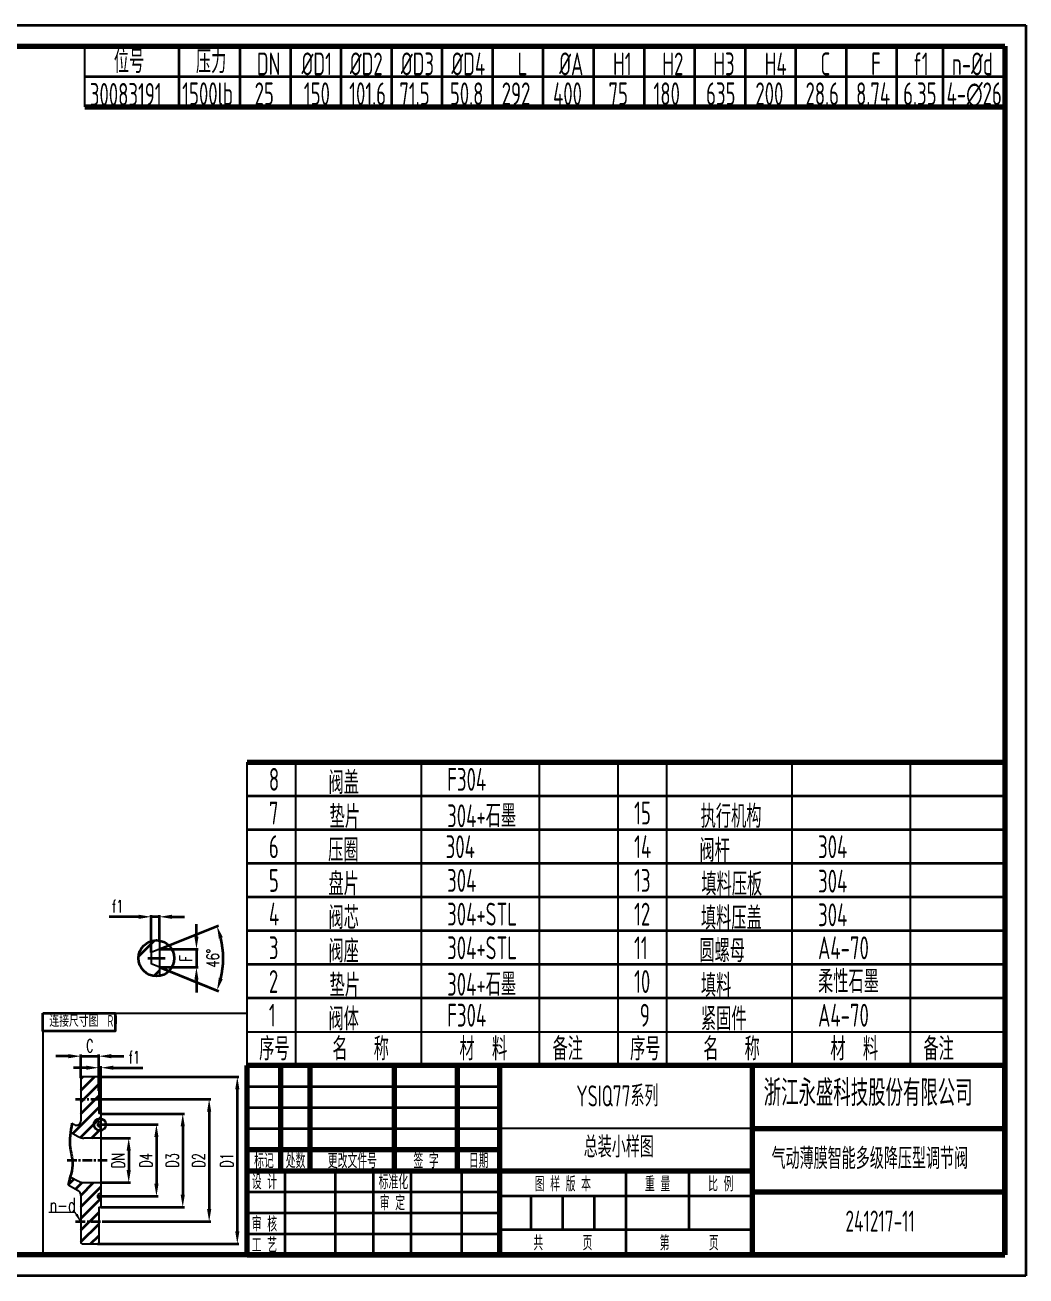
# Model space of a CAD drawing. Header units: millimetres. Extents: x 84 to 2201, y 54 to 1551.
# Drawn here: x 1002 to 2201, y 54 to 1551 of the extents above; entities that cross this region are included whole.
import ezdxf
from ezdxf.enums import TextEntityAlignment as Align

# ---------------------------------------------------------------- set-up
doc = ezdxf.new("R2010")
doc.units = ezdxf.units.MM
doc.header["$LTSCALE"] = 0.3
doc.linetypes.add('CENTER', pattern=[50.8, 31.75, -6.35, 6.35, -6.35])
doc.layers.add('01', color=7, linetype='Continuous')
for name, color, linetype, lineweight in [('1轮廓实线层', 7, 'Continuous', 70), ('2细线层', 4, 'Continuous', 35), ('3中心线层', 1, 'CENTER', 35), ('5剖面线层', 2, 'Continuous', 35), ('6文字层', 3, 'Continuous', 35), ('7标注层', 4, 'Continuous', 35), ('8符号标注层', 31, 'Continuous', 35), ('图框层', 7, 'Continuous', 70)]:
    doc.layers.add(name, color=color, linetype=linetype, lineweight=lineweight)
doc.styles.add('HC_GBDIM', font='romans', dxfattribs={"width": 0.667, "bigfont": 'gbcbig'})
doc.styles.add('HC_TEXTSTYLE', font='isocp', dxfattribs={"width": 0.667, "bigfont": 'hzfs'})
doc.styles.add('HZFS', font='gbenor.shx', dxfattribs={"height": 3, "bigfont": 'gbcbig.shx'})
doc.styles.add('PC_TEXTSTYLE', font='isocp.shx', dxfattribs={"width": 0.708, "bigfont": 'hzfs.shx'})
doc.dimstyles.new('GB-35', dxfattribs={"dimtxt": 30, "dimasz": 10, "dimexe": 2, "dimexo": 0, "dimgap": 5, "dimtad": 1, "dimdsep": 46, "dimtxsty": 'HZFS', "dimcen": 0, "dimclrd": 256, "dimclre": 256, "dimclrt": 256, "dimadec": 0, "dimazin": 0, "dimtfac": 0.7, "dimtmove": 0, "dimatfit": 3, "dimfxl": 1, "dimtzin": 0, "dimlwd": 15, "dimlwe": 15, "dimarcsym": 0})
doc.dimstyles.new('HC_GBDIM', dxfattribs={"dimtxt": 3.5, "dimasz": 2.5, "dimexe": 2, "dimexo": 0, "dimgap": 1.5, "dimtad": 1, "dimdec": 1, "dimzin": 0, "dimdsep": 46, "dimtxsty": 'HC_GBDIM', "dimcen": 2.5, "dimclrd": 130, "dimclre": 130, "dimclrt": 3, "dimadec": 0, "dimazin": 0, "dimtfac": 0.714286, "dimtdec": 1, "dimtmove": 0, "dimatfit": 3, "dimfxl": 1, "dimtzin": 0, "dimlwd": -1, "dimlwe": -1, "dimarcsym": 0})

# ---------------------------------------------------------------- blocks, each defined once
blk = doc.blocks.new('*U34')
at = {"layer": '2细线层'}
for p, q in [((-30, 350.4), (474, 350.4)), ((474, 350.4), (474, -6)), ((474, -6), (-30, -6))]:
    blk.add_line(p, q, dxfattribs=at)
at = {"layer": '图框层'}
for p, q in [((0, 344.4), (468, 344.4)), ((468, 344.4), (468, 0)), ((468, 0), (0, 0))]:
    blk.add_line(p, q, dxfattribs=at)
blk = doc.blocks.new('error_HC_BTL_BLK')
at = {"layer": '1轮廓实线层'}
for p, q in [((0, 45), (-180, 45)), ((-180, 0), (-180, 45)), ((-172, 20), (-172, 45)), ((-165, 20), (-165, 45)), ((-145, 20), (-145, 45)), ((-130, 20), (-130, 45)), ((-120, 0), (-120, 45)), ((-60, 30), (0, 30)), ((-180, 20), (-60, 20)), ((-60, 15), (0, 15)), ((-180, 0), (0, 0))]:
    blk.add_line(p, q, dxfattribs=at)
at = {"layer": '1轮廓实线层', "color": 7}
for p, q in [((-60, 0), (-60, 45)), ((-180, 25), (-120, 25))]:
    blk.add_line(p, q, dxfattribs=at)
at = {"layer": '2细线层'}
for p, q in [((-180, 40), (-120, 40)), ((-180, 35), (-120, 35)), ((-180, 30), (-120, 30)), ((-171, 0), (-171, 20)), ((-159, 0), (-159, 20)), ((-150, 0), (-150, 20)), ((-141, 0), (-141, 20)), ((-129, 0), (-129, 20)), ((-90, 0), (-90, 20)), ((-75, 6), (-75, 20)), ((-180, 15), (-120, 15)), ((-120, 14), (-60, 14)), ((-112.5, 6), (-112.5, 14)), ((-105, 6), (-105, 14)), ((-97.5, 6), (-97.5, 14)), ((-180, 10), (-120, 10)), ((-120, 6), (-60, 6)), ((-180, 5), (-120, 5))]:
    blk.add_line(p, q, dxfattribs=at)
at = {"layer": '图框层'}
blk.add_line((0, 0), (0, 45), dxfattribs=at)
at = {"layer": '6文字层', "style": 'PC_TEXTSTYLE', "width": 0.667}
for s, p in [('标记', (-176, 22.5)), ('处数', (-168.5, 22.5)), (' 更改文件号 ', (-155, 22.5)), (' 签 字 ', (-137.5, 22.5)), (' 日期 ', (-125, 22.5)), (' 设 计 ', (-175.89, 17.51)), (' 标准化 ', (-145.26, 17.51)), (' 图 样 版 本 ', (-105, 17)), (' 重 量 ', (-82.5, 17)), (' 比 例 ', (-67.5, 17)), (' 审 定 ', (-145.5, 12.51)), (' 审 核 ', (-175.89, 7.5)), (' 工 艺 ', (-175.89, 2.5)), ('共       页', (-105, 3)), ('第       页', (-75, 3))]:
    blk.add_text(s, height=3.5, dxfattribs=at).set_placement(p, align=Align.MIDDLE)
at = {"layer": '6文字层', "insert": (-57.3, 41.55), "char_height": 6.2, "width": 60, "attachment_point": 1, "style": 'HC_TEXTSTYLE'}
blk.add_mtext('浙江永盛科技股份有限公司', dxfattribs=at)
at = {"layer": '6文字层', "style": 'PC_TEXTSTYLE', "flags": 8}
for tag, height, p, p2 in [('材料', 7, (-113.46, 28.64), (-66.42, 28.64)), ('规格', 4, (-60, 23.81), (0, 23.81)), ('名称', 4, (-60, 16.35), (0, 16.35)), ('数字', 4, (-97.5, 7.66), (-90, 7.66)), ('S', 4, (-120, 7.66), (-112.5, 7.66)), ('A', 4, (-112.5, 7.66), (-105, 7.66)), ('B', 4, (-105, 7.66), (-97.5, 7.66)), ('代号', 5, (-60, 3.86), (0, 3.86)), ('共几页', 3.5, (-110.64, 0.81), (-103.61, 0.81))]:
    blk.add_attdef(tag, text='', height=height, dxfattribs=at).set_placement(p, p2, align=Align.FIT)
at = {"layer": '6文字层', "style": 'PC_TEXTSTYLE'}
for tag, p, p2 in [('设计', (-171, 15), (-159, 15)), ('日期', (-159, 15), (-150, 15)), ('标准化', (-141, 15), (-129, 15)), ('日期', (-129, 15), (-120, 15)), ('日期', (-129, 10), (-120, 10)), ('审核', (-171, 5), (-159, 5)), ('日期', (-159, 5), (-150, 5)), ('工艺', (-171, 0), (-159, 0)), ('日期', (-159, 0), (-150, 0)), ('日期', (-129, 0), (-120, 0))]:
    blk.add_attdef(tag, text='', height=4, dxfattribs=at).set_placement(p, p2, align=Align.FIT)
at = {"layer": '6文字层', "color": 3, "style": 'PC_TEXTSTYLE', "flags": 8}
blk.add_attdef('第几页', text='', height=3.5, dxfattribs=at).set_placement((-80.4, 0.75), (-73.28, 0.75), align=Align.FIT)
blk = doc.blocks.new('*D106')
at = {"layer": '7标注层', "color": 130}
for p, q in [((1093.2, 219.1), (1128.4, 219.1)), ((1126.4, 204.1), (1126.4, 180.9)), ((1093.2, 165.9), (1128.4, 165.9))]:
    blk.add_line(p, q, dxfattribs=at)
for points in [[(1128.9, 204.1), (1123.9, 204.1), (1126.4, 219.1)], [(1123.9, 180.9), (1128.9, 180.9), (1126.4, 165.9)]]:
    blk.add_solid(points, dxfattribs=at)
at = {"layer": 'Defpoints', "color": 0}
for p in [(1093.2, 219.1), (1093.2, 165.9), (1126.4, 165.9)]:
    blk.add_point(p, dxfattribs=at)
at = {"layer": '7标注层', "color": 3, "insert": (1113.9, 192.5), "char_height": 15, "attachment_point": 5, "rotation": 90, "style": 'HC_GBDIM'}
blk.add_mtext('DN{}{{\\H0.7x;}{}}', dxfattribs=at)
blk = doc.blocks.new('*D107')
at = {"layer": '7标注层', "color": 130}
for p, q in [((1093.2, 248.4), (1193.1, 248.4)), ((1191.1, 233.4), (1191.1, 151.6)), ((1093.2, 136.6), (1193.1, 136.6))]:
    blk.add_line(p, q, dxfattribs=at)
for points in [[(1193.6, 233.4), (1188.6, 233.4), (1191.1, 248.4)], [(1188.6, 151.6), (1193.6, 151.6), (1191.1, 136.6)]]:
    blk.add_solid(points, dxfattribs=at)
at = {"layer": 'Defpoints', "color": 0}
for p in [(1093.2, 248.4), (1093.2, 136.6), (1191.1, 136.6)]:
    blk.add_point(p, dxfattribs=at)
at = {"layer": '7标注层', "color": 3, "insert": (1178.6, 192.5), "char_height": 15, "attachment_point": 5, "rotation": 90, "style": 'HC_GBDIM'}
blk.add_mtext('D3{}{{\\H0.7x;}{}}', dxfattribs=at)
blk = doc.blocks.new('*D108')
at = {"layer": '7标注层', "color": 130}
for p, q in [((1096.7, 265.8), (1224.7, 265.8)), ((1222.7, 250.8), (1222.7, 134.2)), ((1097.1, 119.2), (1224.7, 119.2))]:
    blk.add_line(p, q, dxfattribs=at)
for points in [[(1225.2, 250.8), (1220.2, 250.8), (1222.7, 265.8)], [(1220.2, 134.2), (1225.2, 134.2), (1222.7, 119.2)]]:
    blk.add_solid(points, dxfattribs=at)
at = {"layer": 'Defpoints', "color": 0}
for p in [(1096.7, 265.8), (1097.1, 119.2), (1222.7, 119.2)]:
    blk.add_point(p, dxfattribs=at)
at = {"layer": '7标注层', "color": 3, "insert": (1210.2, 192.5), "char_height": 15, "attachment_point": 5, "rotation": 90, "style": 'HC_GBDIM'}
blk.add_mtext('D2{}{{\\H0.7x;}{}}', dxfattribs=at)
blk = doc.blocks.new('*D109')
at = {"layer": '7标注层', "color": 130}
for p, q in [((1089.2, 292.4), (1258.4, 292.4)), ((1256.4, 277.4), (1256.4, 107.6)), ((1089.2, 92.6), (1258.4, 92.6))]:
    blk.add_line(p, q, dxfattribs=at)
for points in [[(1258.9, 277.4), (1253.9, 277.4), (1256.4, 292.4)], [(1253.9, 107.6), (1258.9, 107.6), (1256.4, 92.6)]]:
    blk.add_solid(points, dxfattribs=at)
at = {"layer": 'Defpoints', "color": 0}
for p in [(1089.2, 292.4), (1089.2, 92.6), (1256.4, 92.6)]:
    blk.add_point(p, dxfattribs=at)
at = {"layer": '7标注层', "color": 3, "insert": (1243.9, 192.5), "char_height": 15, "attachment_point": 5, "rotation": 90, "style": 'HC_GBDIM'}
blk.add_mtext('D1{}{{\\H0.7x;}{}}', dxfattribs=at)
blk = doc.blocks.new('*D110')
at = {"layer": '7标注层', "color": 130}
for p, q in [((1054.2, 317.2), (1039.2, 317.2)), ((1069.2, 291.1), (1069.2, 319.2)), ((1069.2, 317.2), (1090.5, 317.2)), ((1090.5, 291.1), (1090.5, 319.2)), ((1105.5, 317.2), (1120.5, 317.2))]:
    blk.add_line(p, q, dxfattribs=at)
for points in [[(1054.2, 314.7), (1054.2, 319.7), (1069.2, 317.2)], [(1105.5, 319.7), (1105.5, 314.7), (1090.5, 317.2)]]:
    blk.add_solid(points, dxfattribs=at)
at = {"layer": 'Defpoints', "color": 0}
for p in [(1090.5, 317.2), (1069.2, 291.1), (1090.5, 291.1)]:
    blk.add_point(p, dxfattribs=at)
at = {"layer": '7标注层', "color": 3, "insert": (1079.8, 329.7), "char_height": 15, "attachment_point": 5, "style": 'HC_GBDIM'}
blk.add_mtext('C{}{{\\H0.7x;}{}}', dxfattribs=at)
blk = doc.blocks.new('*D111')
at = {"layer": '7标注层', "color": 130}
for p, q in [((1075.5, 303.4), (1060.5, 303.4)), ((1090.5, 275.7), (1090.5, 305.4)), ((1090.5, 303.4), (1093.2, 303.4)), ((1093.2, 248.4), (1093.2, 305.4)), ((1108.2, 303.4), (1143.2, 303.4))]:
    blk.add_line(p, q, dxfattribs=at)
for points in [[(1075.5, 300.9), (1075.5, 305.9), (1090.5, 303.4)], [(1108.2, 305.9), (1108.2, 300.9), (1093.2, 303.4)]]:
    blk.add_solid(points, dxfattribs=at)
at = {"layer": 'Defpoints', "color": 0}
for p in [(1093.2, 303.4), (1090.5, 275.7), (1093.2, 248.4)]:
    blk.add_point(p, dxfattribs=at)
at = {"layer": '7标注层', "color": 3, "insert": (1133.2, 315.9), "char_height": 15, "attachment_point": 5, "style": 'HC_GBDIM'}
blk.add_mtext('f1{}{{\\H0.7x;}{}}', dxfattribs=at)
blk = doc.blocks.new('*D112')
at = {"layer": '7标注层', "color": 130}
for p, q in [((1095.4, 235.4), (1161.6, 235.4)), ((1159.6, 220.4), (1159.6, 164.6)), ((1095.4, 149.6), (1161.6, 149.6))]:
    blk.add_line(p, q, dxfattribs=at)
for points in [[(1162.1, 220.4), (1157.1, 220.4), (1159.6, 235.4)], [(1157.1, 164.6), (1162.1, 164.6), (1159.6, 149.6)]]:
    blk.add_solid(points, dxfattribs=at)
at = {"layer": 'Defpoints', "color": 0}
for p in [(1095.4, 235.4), (1095.4, 149.6), (1159.6, 149.6)]:
    blk.add_point(p, dxfattribs=at)
at = {"layer": '7标注层', "color": 3, "insert": (1147.1, 192.5), "char_height": 15, "attachment_point": 5, "rotation": 90, "style": 'HC_GBDIM'}
blk.add_mtext('D4{}{{\\H0.7x;}{}}', dxfattribs=at)
blk = doc.blocks.new('*U92', base_point=(2517.16, 74.97))
for p, q in [((2517.46, 75.84), (2516.66, 75.52)), ((2516.66, 75.52), (2516.66, 74.43)), ((2517.46, 74.11), (2516.66, 74.43))]:
    blk.add_line(p, q)
at = {"layer": '01', "color": 0, "ltscale": 1.2}
blk.add_line((2517.46, 76.65), (2517.46, 73.3), dxfattribs=at)
at = {"layer": '3中心线层', "ltscale": 0.5}
blk.add_line((2516.33, 74.97), (2518, 74.97), dxfattribs=at)
at = {"layer": '5剖面线层', "linetype": 'Continuous', "ltscale": 1.2}
for p, q in [((2515.47, 75.12), (2517.02, 76.67)), ((2516.96, 73.29), (2517.46, 73.79))]:
    blk.add_line(p, q, dxfattribs=at)
at = {"layer": '8符号标注层'}
blk.add_circle((2517.16, 74.97), 1.7, dxfattribs=at)
blk = doc.blocks.new('*D113')
at = {"layer": '7标注层', "color": 130}
for p, q in [((1163.3, 445.3), (1234, 473.7)), ((1163.3, 423.6), (1234, 395.2))]:
    blk.add_line(p, q, dxfattribs=at)
blk.add_arc((1136.2, 434.4), 103.4, 346.4541, 13.5459, dxfattribs=at)
for points in [[(1239.1, 459.4), (1234.3, 457.9), (1232.1, 472.9)], [(1234.3, 411), (1239.1, 409.4), (1232.1, 395.9)]]:
    blk.add_solid(points, dxfattribs=at)
at = {"layer": 'Defpoints', "color": 0}
for p in [(1153.2, 441.2), (1163.3, 445.3), (1153.2, 427.6), (1163.3, 423.6), (1238.7, 421.3)]:
    blk.add_point(p, dxfattribs=at)
at = {"layer": '7标注层', "color": 3, "insert": (1227.1, 434.4), "char_height": 15, "attachment_point": 5, "rotation": 90, "style": 'HC_GBDIM'}
blk.add_mtext('46°{}{{\\H0.7x;}{}}', dxfattribs=at)
blk = doc.blocks.new('*D114')
at = {"layer": '7标注层', "color": 130}
for p, q in [((1138.2, 484), (1103.2, 484)), ((1153.2, 441.2), (1153.2, 486)), ((1163.3, 484), (1153.2, 484)), ((1163.3, 455.5), (1163.3, 486)), ((1178.3, 484), (1193.3, 484))]:
    blk.add_line(p, q, dxfattribs=at)
for points in [[(1138.2, 481.5), (1138.2, 486.5), (1153.2, 484)], [(1178.3, 486.5), (1178.3, 481.5), (1163.3, 484)]]:
    blk.add_solid(points, dxfattribs=at)
at = {"layer": 'Defpoints', "color": 0}
for p in [(1153.2, 484), (1163.3, 455.5), (1153.2, 441.2)]:
    blk.add_point(p, dxfattribs=at)
at = {"layer": '7标注层', "color": 3, "insert": (1113.2, 496.5), "char_height": 15, "attachment_point": 5, "style": 'HC_GBDIM'}
blk.add_mtext('f1{}{{\\H0.7x;}{}}', dxfattribs=at)
blk = doc.blocks.new('*D115')
at = {"layer": '7标注层', "color": 130}
for p, q in [((1207.5, 460.3), (1207.5, 475.3)), ((1163.3, 445.3), (1209.5, 445.3)), ((1207.5, 445.3), (1207.5, 423.6)), ((1163.3, 423.6), (1209.5, 423.6)), ((1207.5, 408.6), (1207.5, 393.6))]:
    blk.add_line(p, q, dxfattribs=at)
for points in [[(1205, 460.3), (1210, 460.3), (1207.5, 445.3)], [(1210, 408.6), (1205, 408.6), (1207.5, 423.6)]]:
    blk.add_solid(points, dxfattribs=at)
at = {"layer": 'Defpoints', "color": 0}
for p in [(1163.3, 445.3), (1163.3, 423.6), (1207.5, 423.6)]:
    blk.add_point(p, dxfattribs=at)
at = {"layer": '7标注层', "color": 3, "insert": (1195, 434.4), "char_height": 15, "attachment_point": 5, "rotation": 90, "style": 'HC_GBDIM'}
blk.add_mtext('F{}{{\\H0.7x;}{}}', dxfattribs=at)

msp = doc.modelspace()

# ---------------------------------------------------------------- hatches: boundary and pattern name
at = {"layer": '5剖面线层', "ltscale": 1.2}
h = msp.add_hatch(dxfattribs=at)
h.set_pattern_fill('ANSI31', color=256, scale=3.10464, style=0)
h.set_pattern_definition([(45, (298.759, -299.104), (-6.97012, 6.97012), [])])
edge = h.paths.add_edge_path()
edge.add_arc((1062.521, 150.501), 6.659, 0, 60.572544, ccw=False)
edge.add_line((1069.181, 150.501), (1069.181, 119.243))
edge.add_line((1069.181, 119.243), (1090.491, 119.243))
edge.add_line((1090.491, 119.243), (1090.491, 136.558))
edge.add_line((1090.491, 136.558), (1093.155, 136.558))
edge.add_line((1093.155, 136.558), (1093.155, 165.859))
edge.add_line((1093.155, 165.859), (1072.678, 165.859))
edge.add_arc((1072.678, 179.178), 13.319, 240.572544, 270, ccw=False)
edge.add_line((1066.134, 167.578), (1056.476, 173.026))
edge.add_spline(control_points=[(1056.476, 173.026), (1055.575, 169.719), (1054.586, 166.41), (1053.751, 163.094)], knot_values=[22.68442266, 22.68442266, 22.68442266, 22.68442266, 25.94356543, 25.94356543, 25.94356543, 25.94356543], degree=3, periodic=0)
edge.add_line((1053.751, 163.094), (1065.793, 156.301))
h.paths.add_polyline_path([(1069.181, 119.243), (1069.181, 93.937), (1070.513, 92.605), (1089.159, 92.605), (1090.491, 93.937), (1090.491, 119.243)])
edge = h.paths.add_edge_path()
edge.add_line((1090.491, 265.751), (1069.181, 265.751))
edge.add_line((1069.181, 265.751), (1069.181, 239.897))
edge.add_arc((1063.853, 239.897), 5.328, 240.001321, 360, ccw=False)
edge.add_line((1061.189, 235.283), (1058.467, 236.855))
edge.add_spline(control_points=[(1058.467, 236.855), (1057.794, 233.343), (1057.181, 229.832), (1056.729, 226.324)], knot_values=[1.91431978, 1.91431978, 1.91431978, 1.91431978, 5.31617417, 5.31617417, 5.31617417, 5.31617417], degree=3, periodic=0)
edge.add_line((1056.729, 226.324), (1066.09, 220.919))
edge.add_arc((1072.749, 232.454), 13.319, 240.001321, 270)
edge.add_line((1072.749, 219.135), (1093.155, 219.135))
edge.add_line((1093.155, 219.135), (1093.155, 248.437))
edge.add_line((1093.155, 248.437), (1090.491, 248.437))
edge.add_line((1090.491, 248.437), (1090.491, 265.751))
h.paths.add_polyline_path([(1090.491, 265.751), (1090.491, 291.057), (1089.159, 292.389), (1070.513, 292.389), (1069.181, 291.057), (1069.181, 265.751)])

# ---------------------------------------------------------------- linework, layer by layer
at = {"ltscale": 1.2}
for p, q in [((1074.02, 1453.303), (1074.02, 1525.879)), ((1268.192, 306.199), (1268.192, 669.079)), ((1326.005, 669.079), (1326.005, 306.199)), ((1476.328, 669.079), (1476.328, 306.199)), ((1617.782, 669.079), (1617.782, 306.199)), ((1712.236, 306.199), (1712.236, 669.079)), ((1770.049, 669.079), (1770.049, 306.199)), ((1920.372, 669.079), (1920.372, 306.199)), ((2061.825, 669.079), (2061.825, 306.199)), ((1023.429, 368.796), (1023.429, 79.399)), ((1268.192, 346.519), (1712.236, 346.519)), ((1712.236, 346.519), (2175.392, 346.519)), ((1872.992, 230.599), (1570.592, 230.599))]:
    msp.add_line(p, q, dxfattribs=at)
for p, q in [((1023.429, 368.796), (1268.192, 368.796)), ((1093.155, 239.032), (1089.798, 237.685)), ((1089.798, 237.685), (1089.798, 233.139)), ((1093.155, 231.792), (1089.798, 233.139)), ((1093.155, 153.202), (1089.798, 151.855)), ((1089.798, 147.309), (1089.798, 151.855)), ((1093.155, 145.962), (1089.798, 147.309))]:
    msp.add_line(p, q)
at = {"layer": '01', "color": 0, "ltscale": 1.2}
for p, q in [((1069.181, 291.057), (1070.513, 292.389)), ((1069.181, 291.057), (1069.181, 239.897)), ((1089.159, 292.389), (1070.513, 292.389)), ((1089.159, 292.389), (1090.491, 291.057)), ((1090.491, 291.057), (1090.491, 248.437)), ((1093.155, 248.437), (1090.491, 248.437)), ((1093.155, 248.437), (1093.155, 192.497)), ((1056.729, 226.324), (1066.09, 220.919)), ((1058.467, 236.855), (1061.189, 235.283)), ((1093.155, 219.135), (1072.749, 219.135)), ((1093.155, 192.497), (1093.155, 136.558)), ((1056.476, 173.026), (1066.135, 167.577)), ((1072.678, 165.859), (1093.155, 165.859)), ((1053.751, 163.094), (1065.793, 156.301)), ((1069.181, 150.501), (1069.181, 93.937)), ((1090.491, 136.558), (1090.491, 93.937)), ((1090.491, 136.558), (1093.155, 136.558)), ((1070.513, 92.605), (1069.181, 93.937)), ((1070.513, 92.605), (1089.159, 92.605)), ((1090.491, 93.937), (1089.159, 92.605))]:
    msp.add_line(p, q, dxfattribs=at)
for centre, radius, start, end in [((1063.853, 239.897), 5.328, 240.001321, 0), ((1072.749, 232.454), 13.319, 240.001321, 270), ((1072.678, 179.178), 13.319, 240.567801, 270), ((1062.521, 150.501), 6.659, 0, 60.572544)]:
    msp.add_arc(centre, radius, start, end, dxfattribs=at)
at = {"layer": '1轮廓实线层', "ltscale": 1.2}
for p, q in [((1074.02, 1453.303), (2175.392, 1453.303)), ((1268.192, 669.079), (2175.392, 669.079))]:
    msp.add_line(p, q, dxfattribs=at)
at = {"layer": '2细线层', "ltscale": 1.2}
for p, q in [((1186.84, 1453.303), (1186.84, 1525.879)), ((1259.458, 1525.879), (1259.458, 1453.303)), ((1319.938, 1525.879), (1319.938, 1453.303)), ((1380.418, 1525.879), (1380.418, 1453.303)), ((1440.898, 1525.879), (1440.898, 1453.303)), ((1501.378, 1525.879), (1501.378, 1453.303)), ((1561.858, 1525.879), (1561.858, 1453.303)), ((1622.338, 1525.879), (1622.338, 1453.303)), ((1682.818, 1525.879), (1682.818, 1453.303)), ((1743.298, 1525.879), (1743.298, 1453.303)), ((1803.778, 1525.879), (1803.778, 1453.303)), ((1864.258, 1525.879), (1864.258, 1453.303)), ((1924.738, 1525.879), (1924.738, 1453.303)), ((1985.218, 1525.879), (1985.218, 1453.303)), ((2045.698, 1525.879), (2045.698, 1453.303)), ((2100.983, 1525.879), (2100.983, 1453.303)), ((1074.02, 1489.591), (2175.392, 1489.591)), ((1268.192, 628.759), (2175.392, 628.759)), ((1268.192, 588.439), (2175.392, 588.439)), ((1268.192, 548.119), (2175.392, 548.119)), ((1268.192, 507.799), (2175.392, 507.799)), ((1268.192, 467.479), (2175.392, 467.479)), ((1268.192, 427.159), (2175.392, 427.159)), ((1268.192, 386.839), (2175.392, 386.839)), ((1309.036, 306.199), (1721.792, 306.199)), ((1753.079, 306.199), (2165.836, 306.199))]:
    msp.add_line(p, q, dxfattribs=at)
msp.add_lwpolyline([(1023.429, 368.796), (1110.044, 368.796), (1110.044, 347.175), (1023.429, 347.175)], close=True, dxfattribs=at)
msp.add_open_spline([(1058.467, 236.855), (1056.602, 227.113), (1054.322, 211.436), (1061.623, 186.836), (1056.012, 172.08), (1053.751, 163.094)], degree=3, knots=[1.91431978, 1.91431978, 1.91431978, 1.91431978, 11.35059397, 17.11247127, 25.94356543, 25.94356543, 25.94356543, 25.94356543], dxfattribs=at)
at = {"layer": '3中心线层', "ltscale": 1.2}
for p, q in [((1062.801, 265.751), (1096.657, 265.751)), ((1100.772, 192.497), (1052.645, 192.497)), ((1062.801, 119.243), (1097.124, 119.243))]:
    msp.add_line(p, q, dxfattribs=at)
at = {"layer": '3中心线层', "ltscale": 0.5}
for p, q in [((1088.409, 235.412), (1095.439, 235.412)), ((1088.409, 149.582), (1095.439, 149.582))]:
    msp.add_line(p, q, dxfattribs=at)
at = {"layer": '8符号标注层'}
msp.add_circle((1091.924, 235.412), 7.131, dxfattribs=at)

# ---------------------------------------------------------------- block references
at = {"xscale": 12.6, "yscale": 12.6, "zscale": 12.6}
msp.add_blockref('*U92', (1159.569, 434.419), dxfattribs=at)
at = {"layer": '图框层'}
for name, p, xscale, yscale, zscale in [('*U34', (209.792, 79.399), 4.199999999999999, 4.199999999999999, 4.199999999999999), ('error_HC_BTL_BLK', (2175.392, 79.399), 5.039999999999999, 5.039999999999999, 5.039999999999999)]:
    msp.add_blockref(name, p, dxfattribs=dict(at, xscale=xscale, yscale=yscale, zscale=zscale))

# ---------------------------------------------------------------- texts
at = {"layer": '6文字层', "ltscale": 1.2, "style": 'HC_TEXTSTYLE', "width": 0.667}
for s, height, p in [('1500lb', 27.216, (1190.481, 1455.208)), ('25', 27.216, (1277.184, 1455.208)), ('150', 27.216, (1336.097, 1455.208)), ('101.6', 27.216, (1390.361, 1455.208)), ('71.5', 27.216, (1450.447, 1455.208)), ('50.8', 27.216, (1510.927, 1455.208)), ('292', 27.216, (1572.969, 1455.208)), ('400', 27.216, (1634.464, 1455.208)), ('75', 27.216, (1700.817, 1455.208)), ('180', 27.216, (1754.668, 1455.208)), ('635', 27.216, (1817.663, 1455.208)), ('200', 27.216, (1876.667, 1455.208)), ('28.6', 27.216, (1936.656, 1455.208)), ('8.74', 27.216, (1997.136, 1455.208)), ('6.35', 27.216, (2053.562, 1455.208)), ('4-∅26', 27.216, (2105.501, 1455.208)), ('30083191', 27.216, (1079.928, 1454.474)), ('阀盖', 27.3, (1365.54, 630.759)), ('F304', 27.3, (1507.634, 634.803)), ('垫片', 27.3, (1366.889, 589.933)), ('304+石墨', 27.3, (1507.634, 591.197)), ('执行机构', 27.3, (1811.101, 590.439)), ('压圈', 27.3, (1365.131, 550.119)), ('304', 27.3, (1505.876, 554.163)), ('阀杆', 27.3, (1809.584, 549.613)), ('304', 27.3, (1951.678, 554.163)), ('盘片', 27.3, (1365.54, 509.546)), ('304', 27.3, (1507.634, 513.843)), ('填料压板', 27.3, (1811.944, 509.293)), ('304', 27.3, (1951.678, 513.01)), ('阀芯', 27.3, (1365.54, 469.226)), ('304+STL', 27.3, (1507.634, 473.523)), ('填料压盖', 27.3, (1811.439, 468.72)), ('304', 27.3, (1951.678, 472.69)), ('阀座', 27.3, (1365.54, 429.159)), ('304+STL', 27.3, (1507.634, 433.203)), ('圆螺母', 27.3, (1809.584, 429.664)), ('A4-70', 27.3, (1951.678, 433.203)), ('柔性石墨', 27.3, (1951.678, 392.883)), ('垫片', 27.3, (1366.889, 388.333)), ('304+石墨', 27.3, (1507.634, 389.597)), ('填料', 27.3, (1811.439, 388.08)), ('阀体', 27.3, (1365.54, 348.013)), ('F304', 27.3, (1507.634, 352.563)), ('紧固件', 27.3, (1811.439, 348.266)), ('A4-70', 27.3, (1951.678, 352.563))]:
    msp.add_text(s, height=height, dxfattribs=at).set_placement(p)
at = {"layer": '6文字层', "ltscale": 1.2}
for s, insert, char_height, width, attachment_point, style in [('位号', (1108.677, 1520.904), 27.216, 70.98738, 1, 'HC_TEXTSTYLE'), ('压力', (1206.939, 1520.579), 27.216, 56.30328, 1, 'HC_TEXTSTYLE'), ('DN', (1279.907, 1518.184), 27.216, 26.56442, 1, 'HC_TEXTSTYLE'), ('%%CD1', (1333.306, 1518.184), 27.216, 26.56442, 1, 'HC_TEXTSTYLE'), ('%%CD2', (1391.141, 1518.184), 27.216, 26.56442, 1, 'HC_TEXTSTYLE'), ('%%CD3', (1452.246, 1518.184), 27.216, 26.56442, 1, 'HC_TEXTSTYLE'), ('%%CD4', (1512.726, 1518.184), 27.216, 26.56442, 1, 'HC_TEXTSTYLE'), ('L', (1591.943, 1518.184), 27.216, 26.56442, 1, 'HC_TEXTSTYLE'), ('%%CA', (1641.83, 1518.184), 27.216, 26.56442, 1, 'HC_TEXTSTYLE'), ('H1', (1706.14, 1518.184), 27.216, 26.56442, 1, 'HC_TEXTSTYLE'), ('H2', (1765.159, 1518.184), 27.216, 26.56442, 1, 'HC_TEXTSTYLE'), ('H3', (1826.19, 1518.184), 27.216, 26.56442, 1, 'HC_TEXTSTYLE'), ('H4', (1887.734, 1518.184), 27.216, 26.56442, 1, 'HC_TEXTSTYLE'), ('C', (1954.549, 1518.184), 27.216, 26.56442, 1, 'HC_TEXTSTYLE'), ('F', (2015.029, 1518.184), 27.216, 26.56442, 1, 'HC_TEXTSTYLE'), ('f1', (2065.383, 1518.184), 27.216, 26.56442, 1, 'HC_TEXTSTYLE'), ('n-%%Cd', (2111.996, 1518.184), 27.216, 26.56442, 1, 'HC_TEXTSTYLE'), ('8', (1294.223, 662.103), 27.3, 49.24074, 1, 'HC_TEXTSTYLE'), ('7', (1294.223, 621.783), 27.3, 49.24074, 1, 'HC_TEXTSTYLE'), ('15', (1731.398, 621.783), 27.3, 49.24074, 1, 'HC_TEXTSTYLE'), ('6', (1294.223, 581.463), 27.3, 49.24074, 1, 'HC_TEXTSTYLE'), ('14', (1731.398, 581.463), 27.3, 49.24074, 1, 'HC_TEXTSTYLE'), ('5', (1294.223, 541.143), 27.3, 49.24074, 1, 'HC_TEXTSTYLE'), ('13', (1731.398, 541.143), 27.3, 49.24074, 1, 'HC_TEXTSTYLE'), ('4', (1294.223, 500.823), 27.3, 49.24074, 1, 'HC_TEXTSTYLE'), ('12', (1731.398, 500.823), 27.3, 49.24074, 1, 'HC_TEXTSTYLE'), ('3', (1294.223, 460.503), 27.3, 49.24074, 1, 'HC_TEXTSTYLE'), ('11', (1731.398, 460.503), 27.3, 49.24074, 1, 'HC_TEXTSTYLE'), ('2', (1294.223, 420.183), 27.3, 49.24074, 1, 'HC_TEXTSTYLE'), ('10', (1731.398, 420.183), 27.3, 49.24074, 1, 'HC_TEXTSTYLE'), ('1', (1294.223, 379.863), 27.3, 49.24074, 1, 'HC_TEXTSTYLE'), ('9', (1738.267, 379.863), 27.3, 49.24074, 1, 'HC_TEXTSTYLE'), ('连接尺寸图  RJ', (1031.405, 366.442), 14.112, 200.72109, 1, 'HC_TEXTSTYLE'), ('序号', (1282.573, 339.543), 27.3, 49.24074, 1, 'HC_TEXTSTYLE'), ('名   称', (1370.257, 339.543), 27.3, 88.11921, 1, 'HC_TEXTSTYLE'), ('材  料', (1522.283, 339.543), 27.3, 74.18889, 1, 'HC_TEXTSTYLE'), ('备注', (1633.809, 339.543), 27.3, 49.24074, 1, 'HC_TEXTSTYLE'), ('序号', (1726.617, 339.543), 27.3, 49.24074, 1, 'HC_TEXTSTYLE'), ('名   称', (1814.3, 339.543), 27.3, 85.8647, 1, 'HC_TEXTSTYLE'), ('材  料', (1966.327, 339.543), 27.3, 72.7747, 1, 'HC_TEXTSTYLE'), ('备注', (2077.852, 339.543), 27.3, 49.24074, 1, 'HC_TEXTSTYLE'), ('YSIQ77系列', (1662.343, 282.283), 25.2, 128.70719, 1, 'HC_TEXTSTYLE'), ('总装小样图', (1671.086, 221.198), 25.2, 128.70719, 1, 'HC_TEXTSTYLE'), ('气动薄膜智能多级降压型调节阀', (1895.957, 207.364), 25.2, 259.63543, 1, 'HC_TEXTSTYLE'), ('n-d', (1062.905, 147.602), 17.2121, 25.94644, 3, 'HC_GBDIM'), ('241217-11', (1984.466, 132.446), 25.2, 211.92004, 1, 'HC_TEXTSTYLE')]:
    msp.add_mtext(s, dxfattribs=dict(at, insert=insert, char_height=char_height, width=width, attachment_point=attachment_point, style=style))

# ---------------------------------------------------------------- dimensions: what is measured, and where the dimension line sits
at = {"layer": '7标注层'}
for base, p1, p2, text, picture, middle in [((1153.192, 484.045), (1163.26, 455.492), (1153.192, 441.238), 'f1{}{{\\H0.7x;}{}}', '*D114', (1113.189, 496.545)), ((1090.491, 317.197), (1069.181, 291.057), (1090.491, 291.057), 'C{}{{\\H0.7x;}{}}', '*D110', (1079.836, 329.697))]:
    dim = msp.add_linear_dim(base=base, p1=p1, p2=p2, text=text, dimstyle='HC_GBDIM', override={"dimtxt": 15, "dimasz": 15, "dimgap": 5, "dimdec": 2, "dimtxsty": 'HC_GBDIM'}, dxfattribs=at)
    dim.commit()
    dim.dimension.update_dxf_attribs({"geometry": picture, "text_midpoint": middle})
dim = msp.add_angular_dim_2l(base=(1238.746, 421.303), line1=((1153.192, 427.601), (1163.26, 423.56)), line2=((1153.192, 441.238), (1163.26, 445.279)), text='46°{}{{\\H0.7x;}{}}', dimstyle='HC_GBDIM', override={"dimtxt": 15, "dimasz": 15, "dimgap": 5, "dimdec": 2, "dimtxsty": 'HC_GBDIM'}, dxfattribs=at)
dim.commit()
dim.dimension.update_dxf_attribs({"geometry": '*D113', "text_midpoint": (1227.082, 434.419)})
for base, p1, p2, text, picture, middle in [((1207.47, 423.56), (1163.26, 445.279), (1163.26, 423.56), 'F{}{{\\H0.7x;}{}}', '*D115', (1194.97, 434.419)), ((1256.374, 92.605), (1089.159, 292.389), (1089.159, 92.605), 'D1{}{{\\H0.7x;}{}}', '*D109', (1243.874, 192.497)), ((1222.714, 119.243), (1096.657, 265.751), (1097.124, 119.243), 'D2{}{{\\H0.7x;}{}}', '*D108', (1210.214, 192.497)), ((1191.065, 136.558), (1093.155, 248.437), (1093.155, 136.558), 'D3{}{{\\H0.7x;}{}}', '*D107', (1178.565, 192.497)), ((1159.632, 149.582), (1095.439, 235.412), (1095.439, 149.582), 'D4{}{{\\H0.7x;}{}}', '*D112', (1147.132, 192.497)), ((1126.357, 165.859), (1093.155, 219.135), (1093.155, 165.859), 'DN{}{{\\H0.7x;}{}}', '*D106', (1113.857, 192.497))]:
    dim = msp.add_linear_dim(base=base, p1=p1, p2=p2, angle=90, text=text, dimstyle='HC_GBDIM', override={"dimtxt": 15, "dimasz": 15, "dimgap": 5, "dimdec": 2, "dimtxsty": 'HC_GBDIM'}, dxfattribs=at)
    dim.commit()
    dim.dimension.update_dxf_attribs({"geometry": picture, "text_midpoint": middle})
dim = msp.add_linear_dim(base=(1093.155, 303.41), p1=(1090.491, 275.68), p2=(1093.155, 248.437), text='f1{}{{\\H0.7x;}{}}', dimstyle='HC_GBDIM', override={"dimtxt": 15, "dimasz": 15, "dimgap": 5, "dimdec": 2, "dimtxsty": 'HC_GBDIM'}, dxfattribs=at)
dim.commit()
dim.dimension.update_dxf_attribs({"geometry": '*D111', "text_midpoint": (1133.157, 303.41), "dimtype": 160})

# ---------------------------------------------------------------- leaders
at = {"layer": '7标注层', "color": 0, "ltscale": 1.2}
msp.add_leader([(1069.181, 119.243), (1062.434, 130.274), (1030.669, 130.274)], dimstyle='GB-35', override={"dimgap": 5, "dimtad": 0}, dxfattribs=at)

doc.saveas('drawing.dxf')
